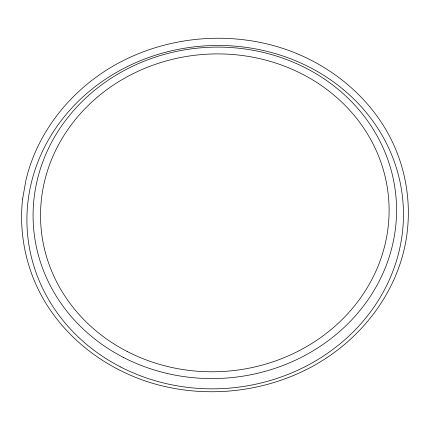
<?xml version="1.0" encoding="UTF-8"?>
<svg xmlns="http://www.w3.org/2000/svg" width="430" height="430" viewBox="0 0 430 430"><rect width="100%" height="100%" fill="white"/><g stroke="black" fill="none" stroke-linecap="round" stroke-linejoin="round"><path stroke-width="0.64" d="M22.607 198.939C19.162 229.663 24.623 261.118 38.044 288.955L38.254 289.444C61.087 336.002 105.371 369.924 154.87 383.952L155.079 384.017C206.755 398.546 263.74 392.445 311.094 367.134L311.309 367.026C356.465 342.791 392.176 300.14 404.05 249.868L404.178 249.341C412.58 213.178 408.172 174.435 391.956 141.045L391.746 140.556C368.913 93.998 324.629 60.076 275.13 46.048L274.921 45.983C223.245 31.454 166.26 37.555 118.906 62.866L118.691 62.973C73.535 87.209 37.824 129.86 25.95 180.132L22.607 198.939M120.663 366.994A188.388 171.559 -4.9 0 0 403.453 214.823A188.388 171.559 -4.9 0 0 121.437 69.644A188.388 171.559 -4.9 0 0 120.663 366.994M127.312 351.557A174.397 158.821 -4.9 0 0 389.107 210.689A174.397 158.821 -4.9 0 0 128.027 76.293A174.397 158.821 -4.9 0 0 127.312 351.557M123.571 357.491A181.858 165.614 -4.9 0 0 396.562 210.598A181.858 165.614 -4.9 0 0 124.318 70.45A181.858 165.614 -4.9 0 0 123.571 357.491"/></g></svg>
